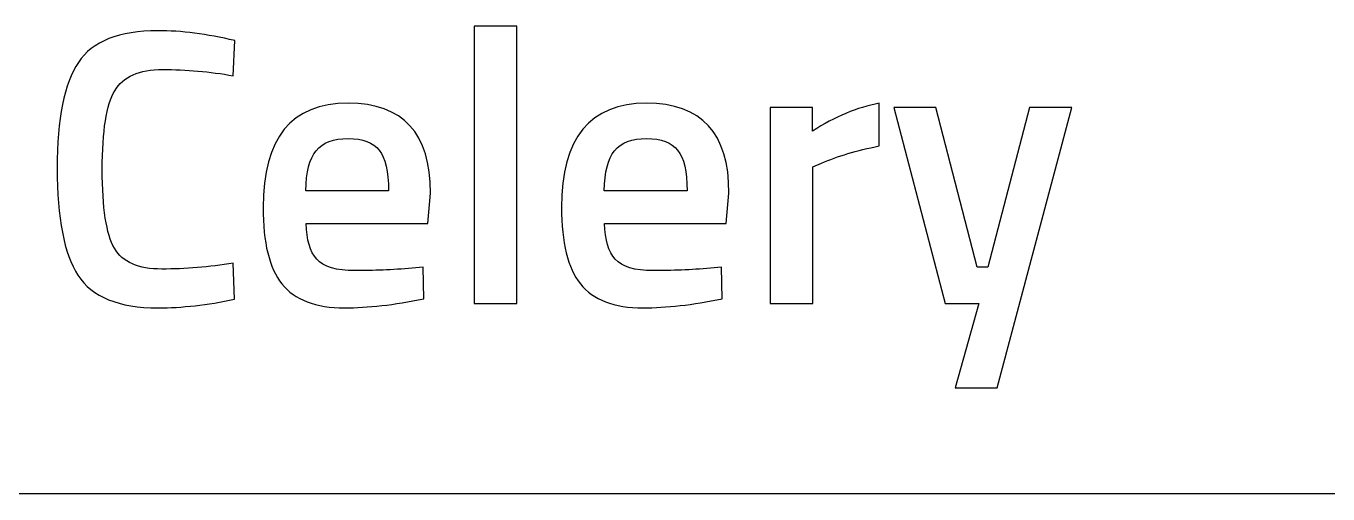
# Model space of a CAD drawing. Extents: x 164 to 448, y 306 to 448.
# Drawn here: x 212.7 to 267.3, y 305.9 to 325.6 of the extents above; entities that cross this region are included whole.
import ezdxf

# ---------------------------------------------------------------- set-up
doc = ezdxf.new("R2010")
doc.units = 0
doc.layers.add('Layer_1', color=7, linetype='CONTINUOUS')

msp = doc.modelspace()

# ---------------------------------------------------------------- linework, layer by layer
at = {"layer": 'Layer_1', "color": 7}
for points in [[(218.232899, 325.354309), (218.232907, 325.354167)], [(221.389645, 323.463203), (221.455551, 324.94269)], [(245.675285, 321.144208), (245.675285, 322.131515), (243.899892, 322.131515), (243.899892, 313.909342), (245.691397, 313.909342), (245.691397, 319.64862), (246.053222, 319.796589)], [(248.470209, 320.520217), (248.470206, 322.311685)], [(227.900871, 318.645071), (224.432121, 318.645071)], [(224.448239, 317.263833), (229.54589, 317.263833), (229.660155, 318.547049)], [(240.413564, 318.645071), (236.944814, 318.645071)], [(236.960932, 317.263833), (242.058583, 317.263833), (242.172848, 318.547049)], [(221.43945, 314.090986), (221.389645, 315.604176)], [(229.380367, 314.107115), (229.348137, 315.438661), (228.888176, 315.390189)], [(241.89306, 314.107115), (241.86083, 315.438661), (241.400871, 315.390189)], [(289.445584, 305.923691), (181.10558, 305.923691)]]:
    msp.add_lwpolyline(points, dxfattribs=at)
for points in [[(231.485346, 325.550608), (231.485346, 313.909483), (233.278313, 313.909483), (233.278313, 325.550608)], [(226.207522, 322.311685)], [(238.720212, 322.311685)], [(249.079581, 322.131402), (251.232905, 313.909228), (252.646475, 313.909228), (251.660639, 310.374567), (253.419914, 310.374567), (256.542962, 322.131402), (254.767575, 322.131402), (253.02441, 315.438548), (252.580561, 315.438548), (250.838867, 322.131402)], [(226.207514, 320.832085)], [(238.720207, 320.832085)]]:
    msp.add_lwpolyline(points, close=True, dxfattribs=at)
for points in [[(218.232907, 325.354167), (216.599638, 325.354167), (215.487913, 324.910517), (214.895991, 324.02262)], [(221.455551, 324.94269), (220.282671, 325.2168), (219.208476, 325.354309), (218.232899, 325.354309)], [(214.895991, 324.02262), (214.304071, 323.145723), (214.006827, 321.665414), (214.006827, 319.582687)], [(216.423828, 322.837654), (216.774595, 323.429584), (217.444119, 323.726825), (218.43066, 323.726825)], [(218.43066, 323.726825), (219.417197, 323.726825), (220.403109, 323.638668), (221.389645, 323.463203)], [(215.897941, 319.532967), (215.897941, 321.155291), (216.073037, 322.256693), (216.423828, 322.837654)], [(226.207514, 322.311685), (223.82886, 322.311685), (222.639157, 320.85343), (222.639157, 317.937685)], [(229.660155, 318.547049), (229.660155, 321.057241), (228.509444, 322.311685), (226.207522, 322.311685)], [(238.720207, 322.311685), (236.341551, 322.311685), (235.15185, 320.85343), (235.15185, 317.937685)], [(242.172848, 318.547049), (242.172848, 321.057241), (241.022134, 322.311685), (238.720212, 322.311685)], [(248.470206, 322.311685), (247.538475, 322.13622), (246.607019, 321.747109), (245.675285, 321.144208)], [(224.859852, 320.322331), (225.144853, 320.66212), (225.593668, 320.832085), (226.207514, 320.832085)], [(226.207514, 320.832085), (226.821359, 320.832085), (227.254717, 320.667392), (227.506827, 320.338431)], [(237.372554, 320.322331), (237.657555, 320.66212), (238.106361, 320.832085), (238.720207, 320.832085)], [(238.720207, 320.832085), (239.334052, 320.832085), (239.767407, 320.667392), (240.01952, 320.338431)], [(246.053222, 319.796589), (246.721873, 320.092554), (247.527519, 320.333896), (248.470209, 320.520217)], [(224.432121, 318.645071), (224.443176, 319.423351), (224.585816, 319.982513), (224.859852, 320.322331)], [(227.506827, 320.338431), (227.769911, 320.020498), (227.900871, 319.456233), (227.900871, 318.645071)], [(236.944814, 318.645071), (236.955869, 319.423351), (237.098509, 319.982513), (237.372554, 320.322331)], [(240.01952, 320.338431), (240.282604, 320.020498), (240.413564, 319.456233), (240.413564, 318.645071)], [(214.006827, 319.582687), (214.006827, 317.499987), (214.297452, 316.00423), (214.87841, 315.094422)], [(216.40771, 316.22828), (216.067907, 316.820183), (215.89795, 317.921613), (215.897941, 319.532967)], [(222.639157, 317.937685), (222.639157, 316.468828), (222.902552, 315.401244), (223.428708, 314.73258)], [(235.15185, 317.937685), (235.15185, 316.468828), (235.415245, 315.401244), (235.941395, 314.73258)], [(224.892079, 315.768246), (224.607078, 316.086123), (224.459192, 316.584227), (224.448239, 317.263833)], [(237.404781, 315.768246), (237.119774, 316.086123), (236.971888, 316.584227), (236.960932, 317.263833)], [(218.396971, 315.356712), (217.410429, 315.356712), (216.747519, 315.64732), (216.40771, 316.22828)], [(221.389645, 315.604176), (220.381186, 315.439767), (219.383507, 315.356712), (218.396971, 315.356712)], [(226.487302, 315.290693), (225.709027, 315.290693), (225.17708, 315.450283), (224.892079, 315.768246)], [(238.999995, 315.290693), (238.221726, 315.290693), (237.689773, 315.450283), (237.404781, 315.768246)], [(214.87841, 315.094422), (215.470332, 314.184614), (216.588674, 313.729172), (218.232907, 313.729172)], [(228.888176, 315.390189), (228.066058, 315.324425), (227.265565, 315.290693), (226.487302, 315.290693)], [(241.400871, 315.390189), (240.578759, 315.324425), (239.778261, 315.290693), (238.999995, 315.290693)], [(223.428708, 314.73258), (223.965825, 314.063943), (224.842839, 313.729172), (226.059562, 313.729172)], [(235.941395, 314.73258), (236.478515, 314.063943), (237.355529, 313.729172), (238.572261, 313.729172)], [(218.232907, 313.729172), (219.241363, 313.729172), (220.310405, 313.849928), (221.43945, 314.090986)], [(226.059562, 313.729172), (227.024181, 313.729172), (228.130747, 313.85503), (229.380367, 314.107115)], [(238.572261, 313.729172), (239.536874, 313.729172), (240.643446, 313.85503), (241.89306, 314.107115)]]:
    msp.add_open_spline(points, degree=3, dxfattribs=at)

doc.saveas('drawing.dxf')
